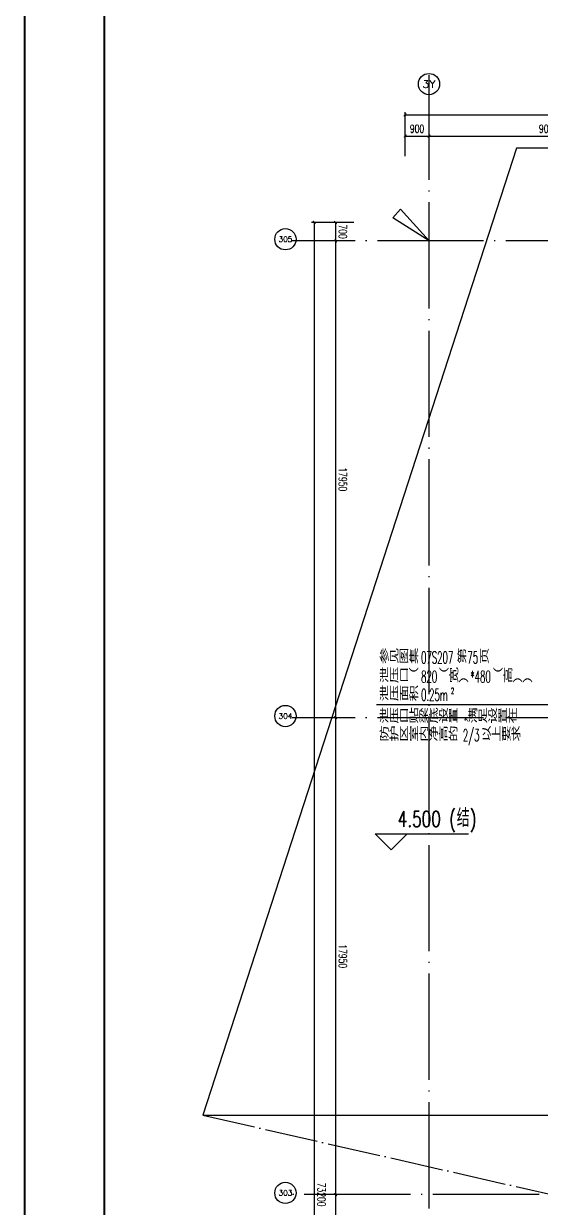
# Model space of a CAD drawing. Extents: x -452079 to 117456, y 3902 to 836955.
# Drawn here: x -328156 to -308699, y 458153 to 502711 of the extents above; entities that cross this region are included whole.
import ezdxf
from ezdxf.enums import TextEntityAlignment as Align

# ---------------------------------------------------------------- set-up
doc = ezdxf.new("R2010")
doc.units = 0
doc.header["$LTSCALE"] = 1000
doc.header["$MEASUREMENT"] = 0
doc.linetypes.add('DOTE', pattern=[2.42, 2, -0.2, 0.02, -0.2])
for name, color, linetype in [('0-cxFrame', 155, 'Continuous'), ('A-AXIS-D', 1, 'Continuous'), ('A-AXIS-DOTE', 14, 'DOTE'), ('A-SFCE', 30, 'Continuous'), ('PUB_TEXT', 7, 'Continuous'), ('TWT_LEAD', 3, 'Continuous'), ('WALL', 2, 'Continuous'), ('建-标高', 3, 'Continuous')]:
    doc.layers.add(name, color=color, linetype=linetype)
doc.layers.add('0-cxText', color=131, linetype='Continuous', lineweight=25)
doc.styles.add('_TCH_AXIS', font='COMPLEX', dxfattribs={"bigfont": 'GBCBIG'})
doc.styles.add('_TCH_DIM', font='SIMPLEX', dxfattribs={"width": 0.75, "bigfont": '@1HZTXT'})
doc.styles.add('_TCH_DIM_T3', font='SIMPLEX', dxfattribs={"width": 0.705882, "bigfont": 'GBCBIG'})
doc.styles.add('A-DIM_T3', font='SIMPLEX', dxfattribs={"width": 0.705882, "bigfont": 'GBCBIG'})
doc.styles.add('A-STANDARD', font='SIMPLEX', dxfattribs={"bigfont": 'GBCBIG'})
doc.styles.add('cx_tuming', font='')
doc.styles.add('cx_tuqian1', font='')
doc.styles.add('黑体', font='', dxfattribs={"height": 12})
doc.styles.get('cx_tuming').set_extended_font_data('SimHei')
doc.styles.get('cx_tuqian1').set_extended_font_data('SimSun')
doc.styles.get('黑体').set_extended_font_data('SimHei')
doc.dimstyles.new('_TCH_ARCH&&100', dxfattribs={"dimtxt": 297.5, "dimasz": 100, "dimexe": 100, "dimexo": 100, "dimgap": 126.25, "dimtad": 1, "dimdec": 0, "dimzin": 0, "dimdsep": 46, "dimtxsty": '_TCH_DIM_T3', "dimblk": 'ARCHTICK', "dimcen": 0.09, "dimclrt": 7, "dimazin": 2, "dimtfac": 1, "dimtdec": 0, "dimtix": 1, "dimtmove": 2, "dimatfit": 3, "dimfxl": 0, "dimtolj": 1, "dimtzin": 0, "dimarcsym": 0})
doc.dimstyles.new('A-DIM&&100', dxfattribs={"dimtxt": 297.5, "dimasz": 100, "dimexe": 100, "dimexo": 100, "dimgap": 126.25, "dimtad": 1, "dimdec": 0, "dimzin": 0, "dimdsep": 46, "dimtxsty": 'A-DIM_T3', "dimblk": 'ARCHTICK', "dimcen": 0.09, "dimclrt": 7, "dimazin": 2, "dimtfac": 1, "dimtdec": 0, "dimtix": 1, "dimtmove": 2, "dimatfit": 3, "dimfxl": 0, "dimtolj": 1, "dimtzin": 0, "dimarcsym": 0})

# ---------------------------------------------------------------- blocks, each defined once
blk = doc.blocks.new('_ArchTick')
at = {"color": 0, "linetype": 'ByBlock', "const_width": 0.4}
blk.add_lwpolyline([(-0.5, -0.5), (0.5, 0.5)], dxfattribs=at)
blk = doc.blocks.new('*D337')
at = {"layer": 'A-AXIS-D', "color": 0, "lineweight": -2, "transparency": 16777216}
for p, q in [((5683, 81396), (4897, 81396)), ((4997, 81396), (4997, 80696)), ((5683, 80696), (4897, 80696))]:
    blk.add_line(p, q, dxfattribs=at)
at = {"layer": 'A-AXIS-D', "color": 0, "lineweight": -2, "transparency": 16777216, "xscale": 100, "yscale": 100, "zscale": 100}
for p, rotation in [((4997, 81396), 90), ((4997, 80696), 270)]:
    blk.add_blockref('_ArchTick', p, dxfattribs=dict(at, rotation=rotation))
at = {"layer": 'A-AXIS-D', "color": 7, "transparency": 16777216, "insert": (5272, 81046), "char_height": 297.5, "attachment_point": 5, "rotation": 270, "style": 'A-DIM_T3'}
blk.add_mtext('\\A1;700', dxfattribs=at)
blk = doc.blocks.new('*D338')
at = {"layer": 'A-AXIS-D', "color": 0, "lineweight": -2, "transparency": 16777216}
for p, q in [((5683, 80696), (4897, 80696)), ((4997, 80696), (4997, 62746)), ((5683, 62746), (4897, 62746))]:
    blk.add_line(p, q, dxfattribs=at)
at = {"layer": 'A-AXIS-D', "color": 0, "lineweight": -2, "transparency": 16777216, "xscale": 100, "yscale": 100, "zscale": 100}
for p, rotation in [((4997, 80696), 90), ((4997, 62746), 270)]:
    blk.add_blockref('_ArchTick', p, dxfattribs=dict(at, rotation=rotation))
at = {"layer": 'A-AXIS-D', "color": 7, "transparency": 16777216, "insert": (5272, 71721), "char_height": 297.5, "attachment_point": 5, "rotation": 270, "style": 'A-DIM_T3'}
blk.add_mtext('\\A1;17950', dxfattribs=at)
blk = doc.blocks.new('*D339')
at = {"layer": 'A-AXIS-D', "color": 0, "lineweight": -2, "transparency": 16777216}
for p, q in [((5683, 62746), (4897, 62746)), ((4997, 62746), (4997, 44796)), ((5683, 44796), (4897, 44796))]:
    blk.add_line(p, q, dxfattribs=at)
at = {"layer": 'A-AXIS-D', "color": 0, "lineweight": -2, "transparency": 16777216, "xscale": 100, "yscale": 100, "zscale": 100}
for p, rotation in [((4997, 62746), 90), ((4997, 44796), 270)]:
    blk.add_blockref('_ArchTick', p, dxfattribs=dict(at, rotation=rotation))
at = {"layer": 'A-AXIS-D', "color": 7, "transparency": 16777216, "insert": (5272, 53771), "char_height": 297.5, "attachment_point": 5, "rotation": 270, "style": 'A-DIM_T3'}
blk.add_mtext('\\A1;17950', dxfattribs=at)
blk = doc.blocks.new('*D340')
at = {"layer": 'A-AXIS-D', "color": 0, "lineweight": -2, "transparency": 16777216}
for p, q in [((5683, 44796), (4897, 44796)), ((4997, 44796), (4997, 26846)), ((5683, 26846), (4897, 26846))]:
    blk.add_line(p, q, dxfattribs=at)
at = {"layer": 'A-AXIS-D', "color": 0, "lineweight": -2, "transparency": 16777216, "xscale": 100, "yscale": 100, "zscale": 100}
for p, rotation in [((4997, 44796), 90), ((4997, 26846), 270)]:
    blk.add_blockref('_ArchTick', p, dxfattribs=dict(at, rotation=rotation))
at = {"layer": 'A-AXIS-D', "color": 7, "transparency": 16777216, "insert": (5272, 35821), "char_height": 297.5, "attachment_point": 5, "rotation": 270, "style": 'A-DIM_T3'}
blk.add_mtext('\\A1;17950', dxfattribs=at)
blk = doc.blocks.new('*D370')
at = {"layer": 'A-AXIS-D', "color": 0, "lineweight": -2, "transparency": 16777216}
for p, q in [((5583, 81396), (4097, 81396)), ((4197, 81396), (4197, 8196)), ((5583, 8196), (4097, 8196))]:
    blk.add_line(p, q, dxfattribs=at)
at = {"layer": 'A-AXIS-D', "color": 0, "lineweight": -2, "transparency": 16777216, "xscale": 100, "yscale": 100, "zscale": 100}
for p, rotation in [((4197, 81396), 90), ((4197, 8196), 270)]:
    blk.add_blockref('_ArchTick', p, dxfattribs=dict(at, rotation=rotation))
at = {"layer": 'A-AXIS-D', "color": 7, "transparency": 16777216, "insert": (4472, 44796), "char_height": 297.5, "attachment_point": 5, "rotation": 270, "style": 'A-DIM_T3'}
blk.add_mtext('\\A1;73200', dxfattribs=at)
blk = doc.blocks.new('*D371')
at = {"layer": 'A-AXIS-D', "color": 0, "lineweight": -2, "transparency": 16777216}
for p, q in [((7618, 83886), (7618, 84744)), ((8518, 83886), (8518, 84744)), ((7618, 84644), (8518, 84644))]:
    blk.add_line(p, q, dxfattribs=at)
at = {"layer": 'A-AXIS-D', "color": 0, "lineweight": -2, "transparency": 16777216, "xscale": 100, "yscale": 100, "zscale": 100, "rotation": 180}
blk.add_blockref('_ArchTick', (7618, 84644), dxfattribs=at)
at = {"layer": 'A-AXIS-D', "color": 0, "lineweight": -2, "transparency": 16777216, "xscale": 100, "yscale": 100, "zscale": 100}
blk.add_blockref('_ArchTick', (8518, 84644), dxfattribs=at)
at = {"layer": 'A-AXIS-D', "color": 7, "transparency": 16777216, "insert": (8068, 84919), "char_height": 297.5, "attachment_point": 5, "style": '_TCH_DIM_T3'}
blk.add_mtext('\\A1;900', dxfattribs=at)
blk = doc.blocks.new('*D372')
at = {"layer": 'A-AXIS-D', "color": 0, "lineweight": -2, "transparency": 16777216}
for p, q in [((8518, 83886), (8518, 84744)), ((17518, 83886), (17518, 84744)), ((8518, 84644), (17518, 84644))]:
    blk.add_line(p, q, dxfattribs=at)
at = {"layer": 'A-AXIS-D', "color": 0, "lineweight": -2, "transparency": 16777216, "xscale": 100, "yscale": 100, "zscale": 100, "rotation": 180}
blk.add_blockref('_ArchTick', (8518, 84644), dxfattribs=at)
at = {"layer": 'A-AXIS-D', "color": 0, "lineweight": -2, "transparency": 16777216, "xscale": 100, "yscale": 100, "zscale": 100}
blk.add_blockref('_ArchTick', (17518, 84644), dxfattribs=at)
at = {"layer": 'A-AXIS-D', "color": 7, "transparency": 16777216, "insert": (13018, 84919), "char_height": 297.5, "attachment_point": 5, "style": '_TCH_DIM_T3'}
blk.add_mtext('\\A1;9000', dxfattribs=at)
blk = doc.blocks.new('*D394')
at = {"layer": 'A-AXIS-D', "color": 0, "lineweight": -2, "transparency": 16777216}
for p, q in [((7618, 83986), (7618, 85544)), ((7618, 85444), (193318, 85444)), ((193318, 83986), (193318, 85544))]:
    blk.add_line(p, q, dxfattribs=at)
at = {"layer": 'A-AXIS-D', "color": 0, "lineweight": -2, "transparency": 16777216, "xscale": 100, "yscale": 100, "zscale": 100, "rotation": 180}
blk.add_blockref('_ArchTick', (7618, 85444), dxfattribs=at)
at = {"layer": 'A-AXIS-D', "color": 0, "lineweight": -2, "transparency": 16777216, "xscale": 100, "yscale": 100, "zscale": 100}
blk.add_blockref('_ArchTick', (193318, 85444), dxfattribs=at)
at = {"layer": 'A-AXIS-D', "color": 7, "transparency": 16777216, "insert": (100468, 85719), "char_height": 297.5, "attachment_point": 5, "style": '_TCH_DIM_T3'}
blk.add_mtext('\\A1;185700', dxfattribs=at)
blk = doc.blocks.new('TK22.A0+1 L(Dragon)')
at = {"layer": '0-cxFrame', "color": 7, "const_width": 0.5}
blk.add_lwpolyline([(0, 0), (-1485, 0), (-1485, 841), (0, 841)], close=True, dxfattribs=at)
at = {"layer": '0-cxFrame', "const_width": 0.5}
blk.add_lwpolyline([(-80, 10), (-1465, 10), (-1465, 831), (-80, 831)], close=True, dxfattribs=at)
at = {"style": '黑体', "flags": 4}
blk.add_attdef('图幅', text='', height=3.3, dxfattribs=at).set_placement((-40, 3), align=Align.RIGHT)
at = {"layer": '0-cxText', "flags": 4}
for tag, height, style, p in [('建设单位', 3.5, 'cx_tuming', (-45, 240)), ('项目名称', 3.5, 'cx_tuming', (-45, 210)), ('子项名称', 3.5, 'cx_tuming', (-45, 180)), ('工程编号', 3.3, 'cx_tuqian1', (-35, 165)), ('图名1', 3.5, 'cx_tuming', (-45, 87)), ('图名2', 3.5, 'cx_tuming', (-45, 79)), ('图名3', 3.5, 'cx_tuming', (-45, 71)), ('出图日期', 3.3, 'cx_tuqian1', (-39, 60)), ('专业', 3.3, 'cx_tuqian1', (-55, 52)), ('图号', 3.3, 'cx_tuqian1', (-55, 44)), ('版次', 3.3, 'cx_tuqian1', (-20, 44))]:
    blk.add_attdef(tag, text='', height=height, dxfattribs=dict(at, style=style)).set_placement(p, align=Align.MIDDLE)
blk = doc.blocks.new('A$C515E426B')
at = {"layer": 'A-AXIS-D'}
for centre in [(8518.2, 86600), (3111.5, 80760.3), (3111.5, 62810.3), (3111.5, 44860.3)]:
    blk.add_circle(centre, 400, dxfattribs=at)
at = {"layer": 'A-AXIS-DOTE', "color": 8, "ltscale": 2}
for p, q in [((8518.2, 716), (8518.2, 86931)), ((199332.4, 80696), (3362.4, 80696)), ((199332.4, 62746), (3362.4, 62746)), ((201422.4, 44796), (3362.4, 44796))]:
    blk.add_line(p, q, dxfattribs=at)
at = {"layer": 'A-AXIS-DOTE', "color": 8}
blk.add_line((0, 47786.1), (13574.9, 44696), dxfattribs=at)
at = {"layer": 'A-SFCE'}
blk.add_lwpolyline([(13043.3, 47786.1), (13043.3, 84186.1), (11810.4, 84186.1), (0, 47786.1)], close=True, dxfattribs=at)
at = {"layer": '建-标高'}
for p, q in [((7089.5, 57778.4), (6489.5, 58378.4)), ((6489.5, 58378.4), (10009.5, 58378.4)), ((7089.5, 57778.4), (7689.5, 58378.4))]:
    blk.add_line(p, q, dxfattribs=at)
at = {"layer": 'PUB_TEXT', "style": '_TCH_AXIS'}
for s, height, p, p2 in [('3Y', 270.86, (8273.1, 86464.6), (8763.2, 86464.6)), ('305', 206.28, (2851.1, 80657.2), (3371.8, 80657.2)), ('304', 199.75, (2849.9, 62710.5), (3373, 62710.5)), ('303', 206.28, (2851.1, 44757.2), (3371.8, 44757.2))]:
    blk.add_text(s, height=height, dxfattribs=at).set_placement(p, p2, align=Align.FIT)
at = {"layer": 'PUB_TEXT', "style": 'A-STANDARD', "width": 0.705882}
for s, p in [('(', (9282.2, 58638.4)), (')', (10053.7, 58638.4)), ('4.500', (7342.2, 58638.4))]:
    blk.add_text(s, height=595, dxfattribs=at).set_placement(p)
at = {"layer": 'PUB_TEXT', "style": 'A-STANDARD'}
blk.add_text('结', height=675.2, dxfattribs=at).set_placement((9562.2, 58638.4))
at = {"layer": 'A-AXIS-D'}
for base, p1, p2, picture, middle in [((193318.2, 85443.8), (7618.2, 83885.8), (193318.2, 83885.8), '*D394', (100468.2, 85718.8)), ((8518.2, 84643.8), (7618.2, 83785.8), (8518.2, 83785.8), '*D371', (8068.2, 84918.8)), ((17518.2, 84643.8), (8518.2, 83785.8), (17518.2, 83785.8), '*D372', (13018.2, 84918.8))]:
    dim = blk.add_linear_dim(base=base, p1=p1, p2=p2, angle=0, dimstyle='_TCH_ARCH&&100', override={"dimgap": 0}, dxfattribs=at)
    dim.commit()
    dim.dimension.update_dxf_attribs({"geometry": picture, "text_midpoint": middle, "dimtype": 161})
for base, p1, p2, picture, middle in [((4196.5, 8196), (5682.9, 81396), (5682.9, 8196), '*D370', (4471.5, 44796)), ((4996.5, 80696), (5782.9, 81396), (5782.9, 80696), '*D337', (5271.5, 81046)), ((4996.5, 62746), (5782.9, 80696), (5782.9, 62746), '*D338', (5271.5, 71721)), ((4996.5, 44796), (5782.9, 62746), (5782.9, 44796), '*D339', (5271.5, 53771)), ((4996.5, 26846), (5782.9, 44796), (5782.9, 26846), '*D340', (5271.5, 35821))]:
    dim = blk.add_linear_dim(base=base, p1=p1, p2=p2, angle=270, dimstyle='A-DIM&&100', override={"dimgap": 0}, dxfattribs=at)
    dim.commit()
    dim.dimension.update_dxf_attribs({"geometry": picture, "text_midpoint": middle, "dimtype": 161, "text_rotation": 270})

msp = doc.modelspace()

# ---------------------------------------------------------------- linework, layer by layer
at = {"layer": 'TWT_LEAD'}
msp.add_line((-308394.35, 477066.24), (-314871.03, 477066.24), dxfattribs=at)
at = {"layer": 'WALL'}
msp.add_lwpolyline([(-312891.68, 494532.5), (-314257.5, 495402.5), (-313967.5, 495722.5), (-312891.68, 494532.5)], dxfattribs=at)

# ---------------------------------------------------------------- block references
at = {"layer": '0-cxFrame', "xscale": 150, "yscale": 150, "zscale": 150}
msp.add_blockref('TK22.A0+1 L(Dragon)', (-105368.56, 409264.62), dxfattribs=at)
at = {"layer": 'WALL'}
msp.add_blockref('A$C515E426B', (-321409.86, 413836.46), dxfattribs=at)

# ---------------------------------------------------------------- texts
at = {"layer": 'TWT_LEAD', "color": 7, "style": '_TCH_DIM'}
for s, height, width, p in [('参见图集', 520.866, 0.75, (-314766.2, 478626.76)), ('07S207', 446.25, 0.529412, (-313191.2, 478626.76)), ('第', 520.87, 0.75, (-311841.2, 478626.76)), ('75', 446.25, 0.529412, (-311447.45, 478626.76)), ('页', 520.87, 0.75, (-310997.45, 478626.76)), ('泄压口（', 520.866, 0.75, (-314766.03, 477906.24)), ('820', 446.25, 0.529412, (-313191.03, 477906.24)), ('（宽）', 520.866, 0.75, (-312516.03, 477906.24)), ('*480', 446.25, 0.529412, (-311334.78, 477906.24)), ('（高））', 520.866, 0.75, (-310479.78, 477906.24)), ('泄压面积', 520.866, 0.75, (-314766.03, 477223.74)), ('0.25m', 446.25, 0.529412, (-313191.03, 477223.74)), ('2', 223.12, 0.529412, (-312066.03, 477486.24)), ('泄压口贴梁底设置，满足设置在', 520.8661, 0.75, (-314766.03, 476383.74)), ('防护区室内净高的', 520.866, 0.75, (-314766.03, 475701.24)), ('2/3', 446.25, 0.529412, (-311616.03, 475701.24)), ('以上要求', 520.866, 0.75, (-310918.53, 475701.24))]:
    msp.add_text(s, height=height, dxfattribs=dict(at, width=width)).set_placement(p)

doc.saveas('drawing.dxf')
